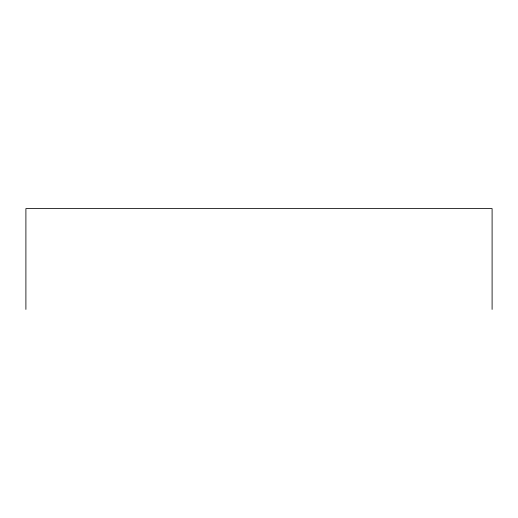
<?xml version="1.0" encoding="UTF-8"?>
<svg xmlns="http://www.w3.org/2000/svg" width="518" height="518" viewBox="0 0 518 518"><rect width="100%" height="100%" fill="white"/><g stroke="black" fill="none" stroke-linecap="round" stroke-linejoin="round"><path stroke-width="0.78" d="M492.1 309.401L492.1 208.599L25.9 208.599L25.9 309.401"/></g></svg>
